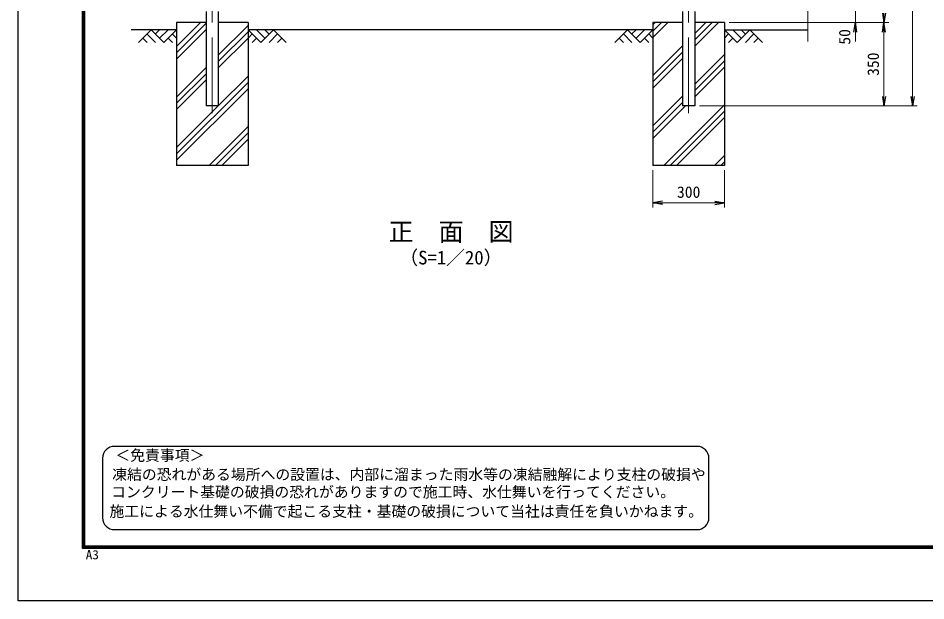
# Model space of a CAD drawing. Units: millimetres, scale not verified. Extents: x -4200 to 4200, y -2970 to 2970.
# Drawn here: x -4200 to -389, y -2970 to -521 of the extents above; entities that cross this region are included whole.
import ezdxf
from ezdxf.enums import TextEntityAlignment as Align

# ---------------------------------------------------------------- set-up
doc = ezdxf.new("R2010")
doc.units = ezdxf.units.MM
doc.header["$LTSCALE"] = 10
doc.linetypes.add('USER1', pattern=[50.8, 31.75, -6.35, 6.35, -6.35])
for name, color, linetype, lineweight in [('0-0_D-TTL-TXT', 7, 'Continuous', 25), ('0-1_D-BMK', 2, 'USER1', 13), ('0-2_D-STR1', 1, 'Continuous', 25), ('0-3_D-STR-DIM', 7, 'Continuous', 13), ('0-6_D-BGD', 7, 'Continuous', 25), ('0-7_D-STR4', 7, 'Continuous', 25), ('0-8_D-DCR-HCH', 7, 'Continuous', 13), ('0-C_D-TTL', 7, 'Continuous', 25)]:
    doc.layers.add(name, color=color, linetype=linetype, lineweight=lineweight)
doc.layers.add('0-4_0', color=7, linetype='Continuous')
doc.styles.add('ＭＳ ゴシック', font='')
doc.styles.get('ＭＳ ゴシック').set_extended_font_data('MS Gothic')

# ---------------------------------------------------------------- blocks, each defined once
blk = doc.blocks.new('_Open')
at = {"layer": '0-4_0'}
blk.add_line((-10, 1.667), (0, 0), dxfattribs=at)
blk.add_lwpolyline([(-10, -1.667), (0, 0), (-10, 0)], dxfattribs=at)

msp = doc.modelspace()

# ---------------------------------------------------------------- linework, layer by layer
at = {"layer": '0-0_D-TTL-TXT', "color": 2}
for p, q in [((-1349.9, -2320.69), (-3795.44, -2320.69)), ((-3845.44, -2370.69), (-3845.44, -2620.69)), ((-1299.9, -2620.69), (-1299.9, -2370.69)), ((-3795.44, -2670.69), (-1349.9, -2670.69))]:
    msp.add_line(p, q, dxfattribs=at)
for centre, start, end in [((-3795.44, -2370.69), 90, 180), ((-1349.9, -2370.69), 0, 90), ((-3795.44, -2620.69), 180, 270), ((-1349.9, -2620.69), 270, 0)]:
    msp.add_arc(centre, 50, start, end, dxfattribs=at)
at = {"layer": '0-1_D-BMK'}
for p, q in [((-3384.97, 1937.06), (-3384.97, -920)), ((-1384.97, 1937.06), (-1384.97, -920))]:
    msp.add_line(p, q, dxfattribs=at)
at = {"layer": '0-2_D-STR1'}
for p, q in [((-3410.37, -493), (-3410.37, -890)), ((-3359.57, -493), (-3359.57, -890)), ((-1410.37, -493), (-1410.37, -890)), ((-1359.57, -493), (-1359.57, -890)), ((-3359.57, -890), (-3410.37, -890)), ((-1359.57, -890), (-1410.37, -890))]:
    msp.add_line(p, q, dxfattribs=at)
at = {"layer": '0-3_D-STR-DIM'}
for p, q in [((-444.97, 1870), (-444.97, -850)), ((-884.97, 459.35), (-884.97, -620)), ((-684.97, -490), (-684.97, -540)), ((-1214.97, -540), (-664.97, -540)), ((-1214.97, -540), (-544.97, -540)), ((-1214.97, -540), (-544.97, -540)), ((-684.97, -580), (-684.97, -620)), ((-564.97, -580), (-564.97, -850)), ((-1339.57, -890), (-424.97, -890)), ((-1339.57, -890), (-544.97, -890)), ((-1534.97, -1160), (-1534.97, -1317.32)), ((-1234.97, -1160), (-1234.97, -1317.32)), ((-1494.97, -1297.32), (-1274.97, -1297.32))]:
    msp.add_line(p, q, dxfattribs=at)
at = {"layer": '0-6_D-BGD'}
for p, q in [((-3534.97, -570), (-3724.97, -570)), ((-1534.97, -570), (-3234.97, -570)), ((-1234.97, -570), (-884.97, -570))]:
    msp.add_line(p, q, dxfattribs=at)
at = {"layer": '0-7_D-STR4'}
for p, q in [((-3534.97, -540), (-3534.97, -1140)), ((-3410.37, -540), (-3534.97, -540)), ((-3234.97, -540), (-3359.57, -540)), ((-3234.97, -540), (-3234.97, -1140)), ((-1534.97, -540), (-1534.97, -1140)), ((-1410.37, -540), (-1534.97, -540)), ((-1234.97, -540), (-1359.57, -540)), ((-1234.97, -540), (-1234.97, -1140)), ((-3234.97, -1140), (-3534.97, -1140)), ((-1234.97, -1140), (-1534.97, -1140))]:
    msp.add_line(p, q, dxfattribs=at)
at = {"layer": '0-8_D-DCR-HCH'}
for p, q in [((-3641.4, -570), (-3694.61, -623.21)), ((-3641.4, -570), (-3588.19, -623.21)), ((-3623.66, -587.74), (-3605.92, -570)), ((-3605.92, -605.47), (-3570.45, -570)), ((-3588.19, -623.21), (-3534.97, -570)), ((-3534.97, -640.47), (-3434.5, -540)), ((-3534.97, -666.99), (-3410.37, -542.39)), ((-3534.97, -693.5), (-3410.37, -568.9)), ((-3359.57, -677.2), (-3234.97, -552.6)), ((-3181.76, -623.21), (-3234.97, -570)), ((-3164.03, -605.47), (-3199.5, -570)), ((-3128.55, -570), (-3181.76, -623.21)), ((-3146.2, -587.83), (-3164.03, -570)), ((-3128.55, -570), (-3075.34, -623.21)), ((-1641.4, -570), (-1694.61, -623.21)), ((-1641.4, -570), (-1588.19, -623.21)), ((-1623.66, -587.74), (-1605.92, -570)), ((-1605.92, -605.47), (-1570.45, -570)), ((-1588.19, -623.21), (-1534.97, -570)), ((-1534.97, -602.69), (-1472.28, -540)), ((-1534.97, -576.17), (-1498.8, -540)), ((-1534.97, -549.66), (-1525.32, -540)), ((-1359.57, -639.42), (-1260.15, -540)), ((-1359.57, -612.91), (-1286.67, -540)), ((-1359.57, -586.39), (-1313.18, -540)), ((-1181.76, -623.21), (-1234.97, -570)), ((-1164.03, -605.47), (-1199.5, -570)), ((-1128.55, -570), (-1181.76, -623.21)), ((-1146.2, -587.83), (-1164.03, -570)), ((-1128.55, -570), (-1075.34, -623.21)), ((-3676.87, -605.47), (-3659.05, -623.21)), ((-3659.14, -587.74), (-3623.5, -623.21)), ((-3570.45, -605.47), (-3552.63, -623.21)), ((-3552.71, -587.74), (-3534.97, -605.39)), ((-3359.57, -703.72), (-3234.97, -579.12)), ((-3359.57, -730.23), (-3234.97, -605.63)), ((-3217.24, -587.74), (-3234.97, -605.39)), ((-3199.5, -605.47), (-3217.32, -623.21)), ((-3110.81, -587.74), (-3146.45, -623.21)), ((-3093.08, -605.47), (-3110.89, -623.21)), ((-1676.87, -605.47), (-1659.05, -623.21)), ((-1659.14, -587.74), (-1623.5, -623.21)), ((-1570.45, -605.47), (-1552.63, -623.21)), ((-1552.71, -587.74), (-1534.97, -605.39)), ((-1217.24, -587.74), (-1234.97, -605.39)), ((-1199.5, -605.47), (-1217.32, -623.21)), ((-1110.81, -587.74), (-1146.45, -623.21)), ((-1093.08, -605.47), (-1110.89, -623.21)), ((-1534.97, -761.79), (-1410.37, -637.19)), ((-1534.97, -788.31), (-1410.37, -663.71)), ((-1359.57, -798.52), (-1234.97, -673.92)), ((-1534.97, -814.82), (-1410.37, -690.22)), ((-1359.57, -825.04), (-1234.97, -700.44)), ((-3534.97, -852.6), (-3410.37, -728)), ((-3534.97, -879.12), (-3410.37, -754.52)), ((-1359.57, -851.56), (-1234.97, -726.96)), ((-3534.97, -905.63), (-3410.37, -781.03)), ((-3534.97, -1091.25), (-3234.97, -791.25)), ((-3359.57, -889.33), (-3234.97, -764.73)), ((-3534.97, -1117.77), (-3234.97, -817.77)), ((-1534.97, -973.92), (-1410.37, -849.32)), ((-1534.97, -1000.44), (-1410.37, -875.84)), ((-3534.97, -1064.73), (-3360.24, -890)), ((-1534.97, -1026.96), (-1398.02, -890)), ((-1488.92, -1140), (-1234.97, -886.05)), ((-1462.4, -1140), (-1234.97, -912.57)), ((-1435.89, -1140), (-1234.97, -939.09)), ((-3398.11, -1140), (-3234.97, -976.87)), ((-3371.59, -1140), (-3234.97, -1003.38)), ((-3345.08, -1140), (-3234.97, -1029.9)), ((-1276.79, -1140), (-1234.97, -1098.19)), ((-1250.27, -1140), (-1234.97, -1124.7))]:
    msp.add_line(p, q, dxfattribs=at)
at = {"layer": '0-C_D-TTL', "color": 2}
msp.add_lwpolyline([(-4200, 2970), (4200, 2970), (4200, -2970), (-4200, -2970)], close=True, dxfattribs=at)
at = {"layer": '0-C_D-TTL'}
for points in [[(-3930, 2750), (3930, 2750), (3930, -2750), (-3930, -2750)], [(-3927.5, 2747.5), (3927.5, 2747.5), (3927.5, -2747.5), (-3927.5, -2747.5)], [(-3925, 2745), (3925, 2745), (3925, -2745), (-3925, -2745)], [(-3922.5, 2742.5), (3922.5, 2742.5), (3922.5, -2742.5), (-3922.5, -2742.5)], [(-3920, 2740), (3920, 2740), (3920, -2740), (-3920, -2740)]]:
    msp.add_lwpolyline(points, close=True, dxfattribs=at)

# ---------------------------------------------------------------- block references
at = {"layer": '0-3_D-STR-DIM', "xscale": 4, "yscale": 4}
for p, rotation in [((-564.97, -540), 270), ((-684.97, -540), 90), ((-564.97, -540), 90), ((-564.97, -890), 270), ((-444.97, -890), 270), ((-1534.97, -1297.32), 180)]:
    msp.add_blockref('_Open', p, dxfattribs=dict(at, rotation=rotation))
msp.add_blockref('_Open', (-1234.97, -1297.32), dxfattribs=at)

# ---------------------------------------------------------------- texts
at = {"layer": '0-0_D-TTL-TXT', "style": 'ＭＳ ゴシック'}
for s, height, p in [('正\u3000面\u3000図', 76.97, (-2644.87, -1480.39)), ('（S=1／20）', 57.7, (-2599.39, -1573.59)), ('＜免責事項＞ \u3000\u3000', 45.67, (-3791.74, -2394.87)), ('凍結の恐れがある場所への設置は、内部に溜まった雨水等の凍結融解により支柱の破損や', 45.67, (-3805.26, -2475.37)), ('コンクリート基礎の破損の恐れがありますので施工時、水仕舞いを行ってください。', 45.67, (-3809.37, -2548.79)), ('施工による水仕舞い不備で起こる支柱・基礎の破損について当社は責任を負いかねます。 ', 45.67, (-3816.37, -2630.28))]:
    msp.add_text(s, height=height, dxfattribs=at).set_placement(p, align=Align.BOTTOM_LEFT)
at = {"layer": '0-3_D-STR-DIM', "style": 'ＭＳ ゴシック'}
for s, p in [('50', (-691.72, -632.63)), ('350', (-571.72, -763.88))]:
    msp.add_text(s, height=48.09, rotation=90, dxfattribs=at).set_placement(p, align=Align.BOTTOM_LEFT)
msp.add_text('300', height=48.09, dxfattribs=at).set_placement((-1433.85, -1290.57), align=Align.BOTTOM_LEFT)
at = {"layer": '0-C_D-TTL', "style": 'ＭＳ ゴシック', "width": 1.05}
msp.add_text('A3', height=38.48, dxfattribs=at).set_placement((-3916.09, -2806.81), align=Align.BOTTOM_LEFT)

doc.saveas('drawing.dxf')
